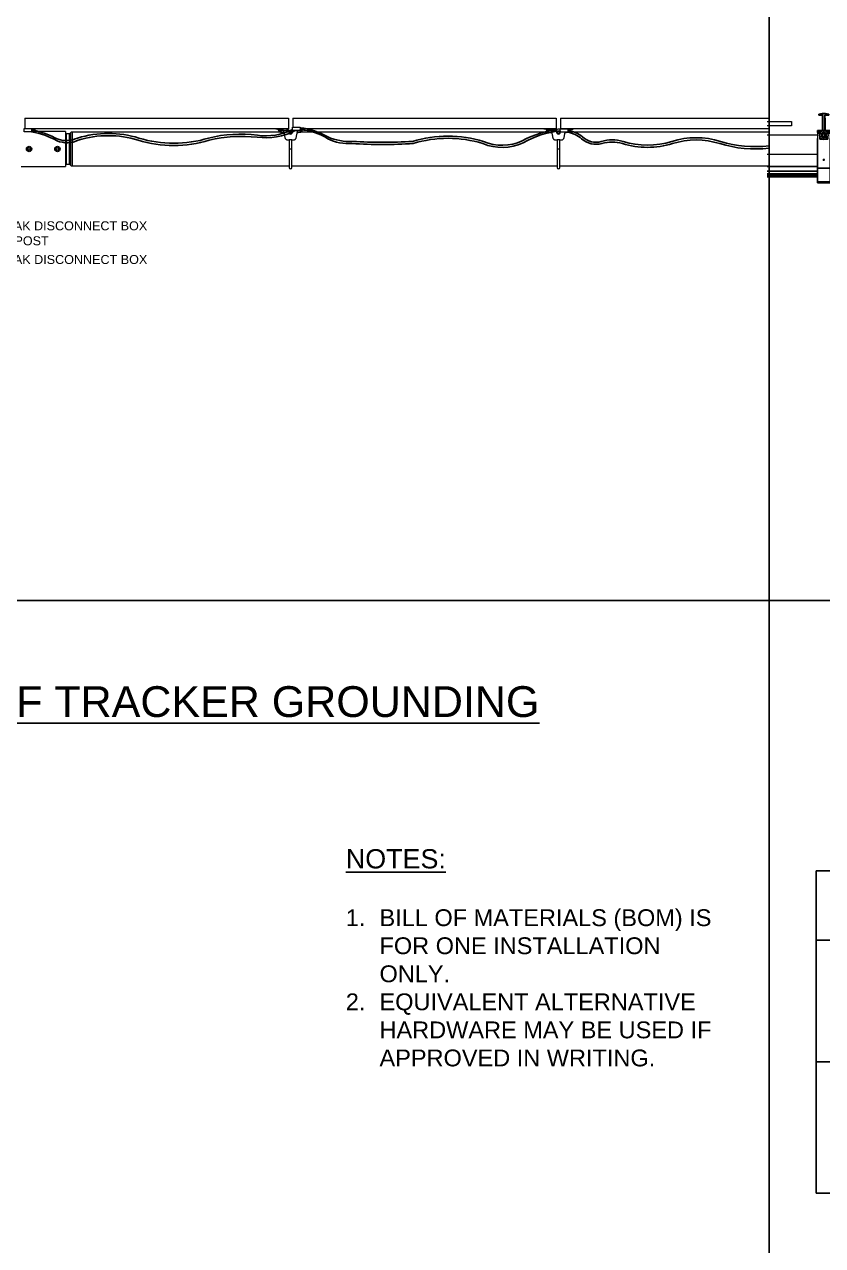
# Model space of a CAD drawing. Header units: feet. Extents: x 0.3 to 98.5, y -18.6 to 31.5.
# Drawn here: x 61.9 to 67.08, y -0.84 to 7.1 of the extents above; entities that cross this region are included whole.
import ezdxf
from ezdxf import colors
from ezdxf.entities.mleader import LeaderData, LeaderLine
from ezdxf.enums import TextEntityAlignment as Align
from ezdxf.math import Vec2, Vec3

# ---------------------------------------------------------------- set-up
doc = ezdxf.new("R2010")
doc.units = ezdxf.units.FT
doc.header["$MEASUREMENT"] = 0
for name, color, linetype in [('ATI CENTER SUPPORT', 7, 'Continuous'), ('ATI_EARTH', 34, 'Continuous'), ('DC FEEEDERS', 1, 'Continuous'), ('DC STRING CABLES', 30, 'Continuous'), ('E-DETL', 1, 'Continuous'), ('G-ANNO-TEXT', 1, 'Continuous'), ('G-ANNO-TEXT @ 1', 1, 'Continuous'), ('S-ERTH', 9, 'Continuous'), ('S-TRACKER TABLE', 252, 'Continuous'), ('STRINGS', 30, 'Continuous')]:
    doc.layers.add(name, color=color, linetype=linetype)
doc.layers.add('G-NPLT', color=67, linetype='Continuous', plot=False)
doc.styles.add('NEI-A', font='arial.ttf')

# ---------------------------------------------------------------- blocks, each defined once
blk = doc.blocks.new('CLAMP')
at = {"color": 3, "linetype": 'Continuous', "lineweight": 15}
for p, q in [((-0.0144, 0.1299), (-0.0144, 0.1287)), ((-0.0048, 0.1326), (-0.0142, 0.1302)), ((-0.0048, 0.1315), (-0.0142, 0.129)), ((-0.0142, 0.1302), (-0.0142, 0.129)), ((-0.0131, 0.1275), (-0.004, 0.1275)), ((-0.0048, 0.1326), (-0.0048, 0.1315)), ((0.0048, 0.1326), (-0.0048, 0.1326)), ((0.0048, 0.1315), (-0.0048, 0.1315)), ((-0.0032, 0.1267), (-0.0032, 0.091)), ((0.0032, 0.1242), (0.0032, 0.1267)), ((0.0032, 0.091), (0.0032, 0.1242)), ((0.004, 0.1275), (0.0131, 0.1275)), ((0.0048, 0.1326), (0.0048, 0.1315)), ((0.0142, 0.1302), (0.0048, 0.1326)), ((0.0142, 0.129), (0.0048, 0.1315)), ((0.0142, 0.1302), (0.0142, 0.129)), ((0.0144, 0.1299), (0.0144, 0.1287)), ((-0.0182, 0.0808), (-0.0182, 0.0839)), ((-0.0182, 0.0782), (-0.0182, 0.0808)), ((-0.0182, 0.0808), (-0.0117, 0.0808)), ((-0.0182, 0.0782), (-0.0182, 0.0778)), ((-0.0182, 0.0782), (-0.0117, 0.0782)), ((-0.0182, 0.0778), (-0.0182, 0.0758)), ((-0.0117, 0.0778), (-0.0182, 0.0778)), ((-0.0182, 0.0758), (-0.0182, -0.0236)), ((-0.0117, 0.0758), (-0.0182, 0.0758)), ((-0.0117, 0.0828), (-0.0117, 0.0821)), ((-0.0117, 0.0821), (-0.0117, 0.0755)), ((-0.0072, 0.0839), (-0.0102, 0.0837)), ((-0.0102, 0.0839), (-0.0102, 0.0837)), ((-0.0036, 0.0766), (-0.0072, 0.0745)), ((-0.0072, 0.0704), (-0.0072, 0.0745)), ((-0.0072, 0.0662), (-0.0072, 0.0704)), ((-0.0035, 0.0851), (-0.0049, 0.0851)), ((-0.0035, 0.0851), (-0.0049, 0.0851)), ((-0.0049, 0.0848), (-0.0041, 0.0848)), ((-0.0041, 0.0841), (-0.0049, 0.084)), ((-0.0041, 0.0848), (-0.0041, 0.0841)), ((-0.0032, 0.0921), (-0.0037, 0.0916)), ((-0.0037, 0.0916), (-0.0037, 0.0905)), ((-0.0037, 0.0916), (-0.0037, 0.0916)), ((-0.0032, 0.091), (-0.0037, 0.0905)), ((-0.0037, 0.0905), (-0.0032, 0.09)), ((0, 0.0787), (-0.0036, 0.0766)), ((-0.0032, 0.09), (-0.0032, 0.0851)), ((0.0036, 0.0766), (0, 0.0787)), ((0.0032, 0.0921), (0.0037, 0.0916)), ((0.0032, 0.091), (0.0037, 0.0905)), ((0.0037, 0.0905), (0.0032, 0.09)), ((0.0032, 0.0839), (0.0032, 0.09)), ((0.0072, 0.0745), (0.0036, 0.0766)), ((0.0037, 0.0916), (0.0037, 0.0905)), ((0.0037, 0.0916), (0.0037, 0.0916)), ((0.0102, 0.0837), (0.0072, 0.0839)), ((0.0072, 0.0704), (0.0072, 0.0745)), ((0.0072, 0.0662), (0.0072, 0.0704)), ((0.0102, 0.0839), (0.0102, 0.0837)), ((0.0117, 0.0828), (0.0117, 0.0821)), ((0.0117, 0.0755), (0.0117, 0.0821)), ((0.0117, 0.0808), (0.0182, 0.0808)), ((0.0117, 0.0782), (0.0182, 0.0782)), ((0.0182, 0.0778), (0.0117, 0.0778)), ((0.0182, 0.0758), (0.0117, 0.0758)), ((0.0182, 0.0808), (0.0182, 0.0839)), ((0.0182, 0.0782), (0.0182, 0.0808)), ((0.0182, 0.0782), (0.0182, 0.0778)), ((0.0182, 0.0778), (0.0182, 0.0758)), ((0.0182, 0.0758), (0.0182, -0.0236)), ((-0.0117, 0.0652), (-0.0117, 0.0605)), ((-0.0101, 0.0589), (-0.0056, 0.0589)), ((-0.0072, 0.0662), (-0.0036, 0.0642)), ((-0.0036, 0.0642), (0, 0.0621)), ((0, 0.0621), (0.0036, 0.0642)), ((0.0036, 0.0642), (0.0072, 0.0662)), ((0.0056, 0.0589), (0.0101, 0.0589)), ((0.0117, 0.0605), (0.0117, 0.0652)), ((0.0182, -0.0236), (-0.0182, -0.0236)), ((-0.0182, -0.0633), (-0.0182, -0.0236)), ((0.0182, -0.0633), (0.0182, -0.0236)), ((0.0182, -0.0633), (-0.0182, -0.0633)), ((-0.0182, -0.0657), (-0.0182, -0.0633)), ((0.0182, -0.0657), (-0.0182, -0.0657)), ((0.0182, -0.0657), (0.0182, -0.0633))]:
    blk.add_line(p, q, dxfattribs=at)
at = {"color": 3}
for p, q in [((-0.0182, 0.0839), (0.0182, 0.0839)), ((-0.0182, 0.0612), (-0.0182, -0.0612))]:
    blk.add_line(p, q, dxfattribs=at)
at = {"color": 3, "linetype": 'Continuous', "lineweight": 15}
for radius in [0.0128, 0.0048, 0.0036]:
    blk.add_circle((0, 0.0704), radius, dxfattribs=at)
at = {"color": 3}
blk.add_circle((0, 0), 0.00147, dxfattribs=at)
at = {"color": 3, "linetype": 'Continuous', "lineweight": 15}
for centre, radius, start, end in [((-0.0141, 0.1299), 0.0003, 104.672, 179.9818), ((-0.0141, 0.1287), 0.0003, 104.672, 179.9818), ((-0.0131, 0.1287), 0.00128, 180.0273, 270.0273), ((-0.004, 0.1267), 0.000799, 0.0273, 90.0273), ((0.004, 0.1267), 0.000799, 89.9727, 179.9727), ((0.0131, 0.1287), 0.00128, 269.9727, 359.9727), ((0.0141, 0.1299), 0.0003, 0.0182, 75.328), ((0.0141, 0.1287), 0.0003, 0.0182, 75.328), ((-0.0103, 0.0829), 0.00139, 133.1103, 183.5333), ((-0.0101, 0.0821), 0.0016, 93.3224, 179.9748), ((0, 0.0704), 0.00719, 120, 180), ((0, 0.0704), 0.00719, 180, 240), ((-0.0042, 0.0851), 0.00101, 273.3224, 359.9748), ((0, 0.0704), 0.00719, 60, 120), ((0, 0.0704), 0.00719, 0, 60), ((0, 0.0704), 0.00719, 300, 0), ((0.0101, 0.0821), 0.0016, 0.0252, 86.6776), ((0.0102, 0.0828), 0.00154, 359.0792, 44.4283), ((-0.0101, 0.0605), 0.0016, 180.0273, 270.0273), ((0, 0.0704), 0.00719, 240, 300), ((0.0101, 0.0605), 0.0016, 269.9727, 359.9727)]:
    blk.add_arc(centre, radius, start, end, dxfattribs=at)
blk.add_ellipse((-0.0042, 0.0859), major_axis=(0, 0.00107), ratio=0.942202, start_param=3.200091, end_param=4.712389, dxfattribs=at)
blk = doc.blocks.new('*U20')
at = {"color": 1}
blk.add_line((-0.5005, 0.0354), (-0.5005, 0), dxfattribs=at)
at = {"color": 2}
for p, q in [((-0.5, 0.0354), (-0.5, 0)), ((0.545, 0.0354), (0.545, 0))]:
    blk.add_line(p, q, dxfattribs=at)
at = {"color": 1, "extrusion": (1, 0, 0), "const_width": 1.9558, "elevation": -0.5005}
blk.add_lwpolyline([(0, 0), (0.0354, 0)], dxfattribs=at)
at = {"color": 2, "extrusion": (1, 0, 0), "const_width": 1.9558, "elevation": -0.5005}
blk.add_lwpolyline([(0, 0), (0.0354, 0)], dxfattribs=at)
at = {"color": 1, "extrusion": (0, -1, 0), "const_width": 1.9558, "elevation": -0.0354}
blk.add_lwpolyline([(-0.5, 0), (0.545, 0)], dxfattribs=at)
at = {"color": 2, "extrusion": (-1, 0, 0), "const_width": 1.9558, "elevation": -0.5455}
blk.add_lwpolyline([(0, 0), (-0.0354, 0)], dxfattribs=at)
at = {"color": 1, "extrusion": (0, 1, 0), "const_width": 1.9558}
blk.add_lwpolyline([(0.5, 0), (-0.545, 0)], dxfattribs=at)
blk.add_blockref('CLAMP', (-0.5037, -0.0839))
at = {"xscale": -1}
blk.add_blockref('CLAMP', (0.5487, -0.0839), dxfattribs=at)
blk = doc.blocks.new('DETAIL_TITLE')
blk.add_circle((0.5923, -0.5126), 0.25)
at = {"style": 'NEI-A'}
blk.add_attdef('DETAIL_TITLE_001', (0.9099, -0.4851), '', height=0.2, dxfattribs=at)
at = {"style": 'NEI-A', "flags": 8}
blk.add_attdef('#', text='', height=0.2, dxfattribs=at).set_placement((0.5922, -0.5109), align=Align.MIDDLE_CENTER)
at = {"style": 'NEI-A'}
for tag, p in [('SCALE:', (0.9386, -0.7379)), ('1"_=_', (1.5474, -0.7379))]:
    blk.add_attdef(tag, text='', height=0.1, dxfattribs=at).set_placement(p, align=Align.BOTTOM_LEFT)
blk = doc.blocks.new('*T28')
at = {"layer": 'G-ANNO-TEXT', "color": 0, "linetype": 'ByBlock', "lineweight": -2, "transparency": 16777216}
for p, q in [((0, 0), (5.5, 0)), ((0, 0), (0, -2.0948)), ((5.5, 0), (5.5, -2.0948)), ((0, -0.45), (5.5, -0.45)), ((0.6744, -0.45), (0.6744, -2.0948)), ((1.2702, -0.45), (1.2702, -2.0948)), ((4.25, -0.45), (4.25, -2.0948)), ((4.25, -0.8674), (5.5, -0.8674)), ((0, -1.2404), (5.5, -1.2404)), ((0, -2.0948), (5.5, -2.0948))]:
    blk.add_line(p, q, dxfattribs=at)
at = {"layer": 'G-ANNO-TEXT', "color": 0, "transparency": 16777216, "attachment_point": 5, "style": 'NEI-A'}
for s, insert, char_height, width in [('BILL OF MATERIALS', (2.75, -0.225), 0.2, 5.38), ('APPROVED VENDORS', (4.875, -0.6587), 0.109375, 1.13), ('ITEM\\PNO.', (0.3372, -0.8452), 0.15, 0.554369), ('QTY.', (0.9723, -0.8452), 0.15, 0.475869), ('DESCRIPTION', (2.7601, -0.8452), 0.15, 2.859762), ('MFR. CAT. NO.', (4.875, -1.0539), 0.1, 1.13), ('ONE HOLE GROUND LUG^J#14 AWG CU / #2/0 AWG CU', (2.7601, -1.6676), 0.1, 2.859762), ('1', (0.3372, -1.6676), 0.1, 0.554369), ('1', (0.9723, -1.6676), 0.1, 0.475869), ('TBD', (4.875, -1.6676), 0.1, 1.13)]:
    blk.add_mtext(s, dxfattribs=dict(at, insert=insert, char_height=char_height, width=width))

msp = doc.modelspace()

# ---------------------------------------------------------------- linework, layer by layer
at = {"color": 2}
msp.add_line((67.08071, 6.49034), (67.08071, 6.4099), dxfattribs=at)
at = {"color": 1, "extrusion": (0, -1, 0), "const_width": 4.44955, "elevation": -6.49034}
msp.add_lwpolyline([(66.73364, 0), (67.08071, 0)], dxfattribs=at)
at = {"color": 1, "extrusion": (0, 1, 0), "const_width": 4.44955, "elevation": 6.4099}
msp.add_lwpolyline([(-66.73364, 0), (-67.08071, 0)], dxfattribs=at)
at = {"layer": 'ATI CENTER SUPPORT', "color": 8, "linetype": 'Continuous', "lineweight": 15}
for p, q in [((66.72232, 6.38198), (67.04548, 6.38198)), ((66.72232, 6.25534), (67.04228, 6.25534))]:
    msp.add_line(p, q, dxfattribs=at)
msp.add_lwpolyline([(66.72232, 6.46759), (66.88051, 6.46759), (66.88051, 6.43991), (66.72232, 6.43991)], dxfattribs=at)
at = {"layer": 'ATI_EARTH', "color": 7}
msp.add_lwpolyline([(66.76685, 3.35561), (88.3762, 3.35561)], dxfattribs=at)
at = {"layer": 'DC FEEEDERS'}
for points in [[(67.04808, 6.1752), (66.72232, 6.1752)], [(67.04808, 6.11918), (66.72232, 6.11918)]]:
    msp.add_lwpolyline(points, dxfattribs=at)
at = {"layer": 'DC STRING CABLES', "flags": 128}
for points in [[(66.72232, 6.14623), (67.04808, 6.14623)], [(66.72232, 6.12732), (67.04808, 6.12732)], [(66.72232, 6.10842), (67.04808, 6.10842)]]:
    msp.add_lwpolyline(points, dxfattribs=at)
at = {"layer": 'E-DETL', "color": 10, "linetype": 'Continuous', "lineweight": 0}
for points in [[(63.63829, 6.43118), (63.68791, 6.43118), (63.68791, 6.40851), (63.63829, 6.40851)], [(61.89406, 6.42274), (61.94368, 6.42274), (61.94368, 6.40007), (61.89406, 6.40007)], [(65.37617, 6.42121), (65.42579, 6.42121), (65.42579, 6.39854), (65.37617, 6.39854)]]:
    msp.add_lwpolyline(points, close=True, dxfattribs=at)
at = {"layer": 'G-NPLT'}
msp.add_lwpolyline([(66.73364, -12.80943), (66.73364, 10.31345)], dxfattribs=at)
at = {"layer": 'S-ERTH'}
msp.add_line((55.84462, 3.35561), (66.76526, 3.35561), dxfattribs=at)
at = {"layer": 'S-TRACKER TABLE', "linetype": 'Continuous', "lineweight": 15}
for p, q in [((61.89957, 6.49034), (61.89957, 6.42274)), ((61.89957, 6.49034), (63.61183, 6.49034)), ((63.61183, 6.49034), (63.61183, 6.4213)), ((63.63945, 6.49034), (65.3517, 6.49034)), ((63.63945, 6.49034), (63.63945, 6.43118)), ((65.3517, 6.49034), (65.3517, 6.4213)), ((65.37932, 6.49034), (66.73364, 6.49034)), ((65.37932, 6.49034), (65.37932, 6.4213)), ((63.61183, 6.4213), (61.94368, 6.4213)), ((61.94368, 6.41508), (61.96689, 6.41508)), ((61.94368, 6.40921), (61.96689, 6.40921)), ((62.1642, 6.40403), (61.94368, 6.40403)), ((61.94531, 6.40921), (61.94531, 6.41508)), ((61.96689, 6.40921), (61.96689, 6.41508)), ((62.1642, 6.40403), (62.1642, 6.17447)), ((62.16744, 6.39186), (62.1642, 6.39186)), ((62.16744, 6.39186), (62.16744, 6.18655)), ((62.18782, 6.3885), (62.16744, 6.3885)), ((62.18782, 6.3885), (62.18782, 6.19)), ((62.19631, 6.39472), (62.19169, 6.39011)), ((62.19169, 6.39011), (62.19169, 6.1884)), ((62.19631, 6.39472), (62.19631, 6.18378)), ((63.56169, 6.39886), (62.20629, 6.39886)), ((62.20629, 6.39886), (62.20629, 6.17965)), ((63.5307, 6.41765), (63.5307, 6.42078)), ((63.5307, 6.42078), (63.59823, 6.42078)), ((63.59823, 6.41765), (63.5307, 6.41765)), ((63.53934, 6.42078), (63.53934, 6.41765)), ((63.56786, 6.40742), (63.55818, 6.40797)), ((63.57913, 6.40742), (63.56786, 6.40742)), ((63.57926, 6.4069), (63.57935, 6.40687)), ((63.61177, 6.40701), (63.61513, 6.39282)), ((63.6232, 6.40107), (63.62256, 6.40108)), ((63.62521, 6.38486), (63.62607, 6.38486)), ((63.63615, 6.39282), (63.63951, 6.40701)), ((63.68342, 6.40742), (63.67194, 6.40742)), ((63.6931, 6.40797), (63.68342, 6.40742)), ((65.3517, 6.4213), (63.68791, 6.4213)), ((63.68791, 6.42078), (63.72057, 6.42078)), ((63.68791, 6.41765), (63.72057, 6.41765)), ((65.30157, 6.39886), (63.68957, 6.39886)), ((63.71194, 6.41765), (63.71194, 6.42078)), ((63.72057, 6.42078), (63.72057, 6.41765)), ((65.27058, 6.41765), (65.27058, 6.42078)), ((65.27058, 6.42078), (65.3381, 6.42078)), ((65.3381, 6.41765), (65.27058, 6.41765)), ((65.27921, 6.42078), (65.27921, 6.41765)), ((65.30773, 6.40742), (65.29805, 6.40797)), ((65.319, 6.40742), (65.30773, 6.40742)), ((65.31914, 6.4069), (65.31923, 6.40687)), ((65.35164, 6.40701), (65.355, 6.39282)), ((65.36307, 6.40107), (65.36244, 6.40108)), ((65.36508, 6.38486), (65.36594, 6.38486)), ((65.37602, 6.39282), (65.37738, 6.39854)), ((66.73364, 6.4213), (65.37932, 6.4213)), ((65.42579, 6.42078), (65.46045, 6.42078)), ((65.42579, 6.41765), (65.46045, 6.41765)), ((65.43297, 6.40797), (65.42579, 6.40756)), ((66.73364, 6.39886), (65.42944, 6.39886)), ((65.45182, 6.41765), (65.45182, 6.42078)), ((65.46045, 6.42078), (65.46045, 6.41765)), ((63.61701, 6.3486), (63.61701, 6.16843)), ((63.61701, 6.28925), (63.63427, 6.28925)), ((63.63427, 6.16843), (63.63427, 6.3486)), ((65.35688, 6.3486), (65.35688, 6.16843)), ((65.35688, 6.28925), (65.37414, 6.28925)), ((65.37414, 6.16843), (65.37414, 6.3486)), ((61.87584, 6.17447), (62.1642, 6.17447)), ((62.1642, 6.18655), (62.16744, 6.18655)), ((62.16744, 6.19), (62.18782, 6.19)), ((62.19169, 6.1884), (62.19631, 6.18378)), ((62.20629, 6.17965), (63.61701, 6.17965)), ((63.63427, 6.17965), (65.35688, 6.17965)), ((65.37414, 6.17965), (66.73364, 6.17965))]:
    msp.add_line(p, q, dxfattribs=at)
at = {"layer": 'S-TRACKER TABLE', "linetype": 'Continuous', "lineweight": 15, "flags": 128}
for points in [[(63.54929, 6.41765), (63.55076, 6.41748), (63.55219, 6.41696), (63.55355, 6.41612), (63.5548, 6.41497), (63.55592, 6.41354), (63.55687, 6.41187), (63.55763, 6.41), (63.55818, 6.40797)], [(63.5659, 6.39834), (63.56554, 6.39838), (63.56406, 6.39879), (63.56267, 6.39957), (63.5614, 6.4007), (63.56028, 6.40215), (63.55936, 6.40388), (63.55865, 6.40584), (63.55818, 6.40797)], [(63.55889, 6.41765), (63.5604, 6.41747), (63.56187, 6.41692), (63.56327, 6.41602), (63.56454, 6.4148), (63.56566, 6.41328), (63.56661, 6.41151), (63.56734, 6.40954), (63.56786, 6.40742)], [(63.67143, 6.40678), (63.67167, 6.40691), (63.67051, 6.40704), (63.66458, 6.4075), (63.65874, 6.40786), (63.65322, 6.40756), (63.64774, 6.40725), (63.64351, 6.40733), (63.63951, 6.40701)], [(63.69239, 6.41765), (63.69088, 6.41747), (63.6894, 6.41692), (63.68801, 6.41602), (63.68674, 6.4148), (63.68561, 6.41328), (63.68467, 6.41151), (63.68393, 6.40954), (63.68342, 6.40742)], [(63.6931, 6.40797), (63.69263, 6.40584), (63.69192, 6.40388), (63.69099, 6.40215), (63.68988, 6.4007), (63.68861, 6.39957), (63.68721, 6.39879), (63.68574, 6.39838), (63.68538, 6.39834)], [(63.70199, 6.41765), (63.70052, 6.41748), (63.69909, 6.41696), (63.69773, 6.41612), (63.69647, 6.41497), (63.69536, 6.41354), (63.69441, 6.41187), (63.69365, 6.41), (63.6931, 6.40797)], [(65.28916, 6.41765), (65.29063, 6.41748), (65.29206, 6.41696), (65.29342, 6.41612), (65.29468, 6.41497), (65.29579, 6.41354), (65.29674, 6.41187), (65.2975, 6.41), (65.29805, 6.40797)], [(65.30577, 6.39834), (65.30541, 6.39838), (65.30394, 6.39879), (65.30254, 6.39957), (65.30127, 6.4007), (65.30016, 6.40215), (65.29923, 6.40388), (65.29852, 6.40584), (65.29805, 6.40797)], [(65.29876, 6.41765), (65.30028, 6.41747), (65.30175, 6.41692), (65.30314, 6.41602), (65.30441, 6.4148), (65.30554, 6.41328), (65.30648, 6.41151), (65.30722, 6.40954), (65.30773, 6.40742)], [(65.43297, 6.40797), (65.4325, 6.40584), (65.43179, 6.40388), (65.43087, 6.40215), (65.42975, 6.4007), (65.42848, 6.39957), (65.42709, 6.39879), (65.42561, 6.39838), (65.42526, 6.39834)], [(65.43226, 6.41765), (65.43075, 6.41747), (65.42928, 6.41692), (65.42789, 6.41602), (65.42661, 6.4148), (65.42579, 6.4137)], [(65.44186, 6.41765), (65.44039, 6.41748), (65.43896, 6.41696), (65.4376, 6.41612), (65.43635, 6.41497), (65.43523, 6.41354), (65.43428, 6.41187), (65.43352, 6.41), (65.43297, 6.40797)]]:
    msp.add_lwpolyline(points, dxfattribs=at)
at = {"layer": 'S-TRACKER TABLE', "linetype": 'Continuous', "lineweight": 15}
for centre, radius in [((61.92683, 6.28925), 0.01756), ((61.92683, 6.28925), 0.01752), ((61.92683, 6.28925), 0.01504), ((61.92683, 6.28925), 0.01435), ((61.92683, 6.28925), 0.0082), ((62.11117, 6.28925), 0.01756), ((62.11117, 6.28925), 0.01752), ((62.11117, 6.28925), 0.01504), ((62.11117, 6.28925), 0.01435), ((62.11117, 6.28925), 0.0082)]:
    msp.add_circle(centre, radius, dxfattribs=at)
for centre, radius, start, end in [((62.18782, 6.39398), 0.00548, 270, 315), ((62.20629, 6.38475), 0.01411, 90, 135), ((63.53742, 6.40384), 0.01381, 18.463751, 89.999955), ((63.5636, 6.41259), 0.01379, 198.469337, 224.484565), ((63.56579, 6.40384), 0.01381, 12.799194, 89.962831), ((63.62521, 6.39521), 0.01036, 193.343638, 270), ((63.62607, 6.39521), 0.01036, 270, 346.656362), ((63.68527, 6.40384), 0.01381, 160.261941, 167.652877), ((63.71385, 6.40384), 0.01381, 90.000045, 161.536249), ((65.2773, 6.40384), 0.01381, 18.463751, 89.999955), ((65.30348, 6.41259), 0.01379, 198.469337, 224.484565), ((65.30566, 6.40384), 0.01381, 12.799194, 89.962831), ((65.36508, 6.39521), 0.01036, 193.343638, 270), ((65.36594, 6.39521), 0.01036, 270, 346.656362), ((65.45373, 6.40384), 0.01381, 90.000045, 161.536249), ((62.18782, 6.18452), 0.00548, 45, 90), ((62.20629, 6.19376), 0.01411, 225, 270), ((63.62564, 6.16843), 0.00863, 180, 0), ((65.36551, 6.16843), 0.00863, 180, 0)]:
    msp.add_arc(centre, radius, start, end, dxfattribs=at)
for centre, major_axis, start_param, end_param in [((63.59407, 6.28568), (0.13272, -0.08454), 2.0782169, 2.1605328), ((63.65721, 6.28568), (0.13272, 0.08454), 0.9810599, 1.0650283), ((65.33394, 6.28568), (0.13272, -0.08454), 2.0782169, 2.1605328)]:
    msp.add_ellipse(centre, major_axis=major_axis, ratio=0.6774366, start_param=start_param, end_param=end_param, dxfattribs=at)
for points, knots in [([(63.55818, 6.40797), (63.55728, 6.40799), (63.55546, 6.40803), (63.55364, 6.40807), (63.55216, 6.40812), (63.55108, 6.40816), (63.55057, 6.4082), (63.55053, 6.40821), (63.55052, 6.40822)], [0, 0, 0, 0, 0.195135, 0.3956774, 0.5110493, 0.7108332, 0.9164585, 1, 1, 1, 1]), ([(63.55057, 6.40823), (63.55072, 6.40776), (63.55112, 6.40657), (63.55174, 6.4054), (63.55225, 6.40476), (63.55229, 6.40471)], [0, 0, 0, 0, 0.3787105, 0.9533114, 1, 1, 1, 1]), ([(63.55077, 6.40761), (63.55079, 6.4075), (63.55085, 6.40731), (63.55094, 6.40713), (63.55099, 6.40706)], [0, 0, 0, 0, 0.5691339, 1, 1, 1, 1]), ([(63.55229, 6.40471), (63.55268, 6.40419), (63.55346, 6.40314), (63.55488, 6.40184), (63.55636, 6.40079), (63.5578, 6.40002), (63.5591, 6.3995), (63.56022, 6.39917), (63.56117, 6.39895), (63.56215, 6.39877), (63.56339, 6.39859), (63.56468, 6.39844), (63.56568, 6.39836), (63.56594, 6.39834)], [0, 0, 0, 0, 0.1061564, 0.2145956, 0.3147609, 0.4055424, 0.484657, 0.5513085, 0.6148671, 0.6898392, 0.8041511, 0.9480646, 1, 1, 1, 1]), ([(63.5659, 6.39834), (63.56739, 6.3982), (63.57181, 6.39778), (63.57708, 6.39709), (63.58088, 6.39632), (63.58169, 6.39615)], [0, 0, 0, 0, 0.2850875, 0.8466189, 1, 1, 1, 1]), ([(63.61177, 6.40701), (63.61177, 6.40701), (63.61048, 6.40728), (63.60764, 6.40736), (63.60266, 6.40715), (63.59748, 6.40764), (63.59174, 6.40804), (63.5864, 6.40743), (63.58285, 6.40712), (63.58068, 6.40705), (63.57958, 6.407), (63.57913, 6.40696), (63.57926, 6.40691), (63.57926, 6.4069)], [0, 0, 0, 0, 0.0000004, 0.1280829, 0.2562085, 0.4330754, 0.6110469, 0.7869616, 0.8749106, 0.9189168, 0.9628947, 0.9992572, 1, 1, 1, 1]), ([(63.57928, 6.40685), (63.5801, 6.40323), (63.58175, 6.39596), (63.58404, 6.38553), (63.58591, 6.37665), (63.58736, 6.36968), (63.58834, 6.36445), (63.58928, 6.36039), (63.59071, 6.35767), (63.59197, 6.35586), (63.59321, 6.35445), (63.59445, 6.35328), (63.59578, 6.35224), (63.59698, 6.35145), (63.5983, 6.35071), (63.59948, 6.35017), (63.60037, 6.34981), (63.60122, 6.34951), (63.60227, 6.34919), (63.6037, 6.34886), (63.60518, 6.34865), (63.60635, 6.34856), (63.60791, 6.34852), (63.61001, 6.34855), (63.61235, 6.34857), (63.61401, 6.34858), (63.61441, 6.34858)], [0, 0, 0, 0, 0.1191455, 0.2395692, 0.3416781, 0.4094226, 0.4665065, 0.511747, 0.5410765, 0.5634036, 0.5816314, 0.6007559, 0.6216618, 0.6445601, 0.6641972, 0.6799347, 0.6870386, 0.6940834, 0.7093793, 0.7282331, 0.7706252, 0.8283763, 0.8851496, 0.9406055, 0.9854966, 1, 1, 1, 1]), ([(63.59823, 6.42078), (63.60016, 6.42059), (63.60402, 6.42021), (63.60912, 6.41725), (63.61304, 6.413), (63.61425, 6.40944), (63.61483, 6.40771)], [0, 0, 0, 0, 0.2538362, 0.5077031, 0.7606847, 1, 1, 1, 1]), ([(63.59823, 6.41765), (63.5998, 6.4175), (63.60295, 6.41719), (63.60711, 6.41478), (63.61031, 6.41132), (63.61129, 6.40842), (63.61177, 6.40701)], [0, 0, 0, 0, 0.2539779, 0.5079863, 0.7611142, 1, 1, 1, 1]), ([(63.61483, 6.40771), (63.6154, 6.40535), (63.61646, 6.4009), (63.61766, 6.39558), (63.61865, 6.39178), (63.62029, 6.38977), (63.62176, 6.38883), (63.6226, 6.38851), (63.62269, 6.38848)], [0, 0, 0, 0, 0.3367818, 0.6354145, 0.7624353, 0.8746394, 0.9868176, 1, 1, 1, 1]), ([(63.61632, 6.40143), (63.61685, 6.40138), (63.6185, 6.40122), (63.62104, 6.40105), (63.62291, 6.40103), (63.62316, 6.40103)], [0, 0, 0, 0, 0.2915508, 0.9038663, 1, 1, 1, 1]), ([(63.63497, 6.40147), (63.63445, 6.40142), (63.63328, 6.40131), (63.63106, 6.40117), (63.62851, 6.40106), (63.62585, 6.40102), (63.62329, 6.40105), (63.62171, 6.40111), (63.62096, 6.40115)], [0, 0, 0, 0, 0.1429837, 0.3206296, 0.4976598, 0.6713217, 0.8443658, 1, 1, 1, 1]), ([(63.62676, 6.38806), (63.62664, 6.38805), (63.62647, 6.38803), (63.6262, 6.38803), (63.62603, 6.38802), (63.62589, 6.38802), (63.62584, 6.38802), (63.62573, 6.38802), (63.62555, 6.38802), (63.6253, 6.38802), (63.62497, 6.38803), (63.62446, 6.38804), (63.62369, 6.38825), (63.62305, 6.38839), (63.62269, 6.38848)], [0, 0, 0, 0, 0.0887927, 0.1252666, 0.1981966, 0.211435, 0.2246733, 0.2379116, 0.290865, 0.3555315, 0.4202074, 0.5262634, 0.726626, 1, 1, 1, 1]), ([(63.62316, 6.40103), (63.6245, 6.40101), (63.62741, 6.40096), (63.63168, 6.40114), (63.63393, 6.40134), (63.63496, 6.40143)], [0, 0, 0, 0, 0.3140238, 0.6863762, 1, 1, 1, 1]), ([(63.63644, 6.40771), (63.63625, 6.40692), (63.63514, 6.40228), (63.63414, 6.39682), (63.63242, 6.39145), (63.63084, 6.38967), (63.62891, 6.38845), (63.62748, 6.38819), (63.62676, 6.38806)], [0, 0, 0, 0, 0.1044081, 0.6100925, 0.713229, 0.8163814, 0.906958, 1, 1, 1, 1]), ([(63.63427, 6.34859), (63.63566, 6.34859), (63.63858, 6.34857), (63.6412, 6.34857), (63.64416, 6.34849), (63.6469, 6.34871), (63.64963, 6.34932), (63.65218, 6.35027), (63.65415, 6.35135), (63.65555, 6.3523), (63.65681, 6.35328), (63.6584, 6.35481), (63.66047, 6.35742), (63.66256, 6.36187), (63.66348, 6.36845), (63.66522, 6.37642), (63.66715, 6.38588), (63.66937, 6.39614), (63.67097, 6.40324), (63.67175, 6.40671)], [0, 0, 0, 0, 0.064094, 0.1348654, 0.1938275, 0.2414861, 0.2798768, 0.3113538, 0.338842, 0.3525788, 0.3695133, 0.3936895, 0.4253512, 0.4805564, 0.5552832, 0.646597, 0.754595, 0.8797714, 1, 1, 1, 1]), ([(63.66939, 6.39614), (63.66977, 6.39622), (63.67315, 6.39693), (63.67849, 6.39766), (63.68341, 6.39815), (63.68537, 6.39834)], [0, 0, 0, 0, 0.0711235, 0.6279397, 1, 1, 1, 1]), ([(63.68537, 6.39834), (63.68539, 6.39834), (63.68616, 6.3984), (63.68752, 6.39855), (63.68903, 6.39875), (63.6903, 6.39898), (63.6916, 6.39931), (63.69295, 6.39979), (63.69445, 6.40051), (63.69605, 6.40156), (63.69759, 6.40289), (63.69842, 6.40397), (63.69881, 6.40449)], [0, 0, 0, 0, 0.0033685, 0.1540689, 0.3103701, 0.4119451, 0.4922782, 0.5700827, 0.6618636, 0.7738021, 0.890622, 1, 1, 1, 1]), ([(63.70076, 6.40822), (63.70075, 6.40821), (63.70071, 6.4082), (63.7002, 6.40816), (63.69913, 6.40812), (63.69765, 6.40807), (63.69584, 6.40803), (63.69402, 6.40799), (63.6931, 6.40797)], [0, 0, 0, 0, 0.0835415, 0.2833245, 0.4889507, 0.6043226, 0.7994559, 1, 1, 1, 1]), ([(63.69881, 6.40449), (63.69889, 6.40458), (63.69949, 6.4053), (63.70017, 6.40656), (63.70056, 6.40779), (63.7007, 6.40823)], [0, 0, 0, 0, 0.083774, 0.667346, 1, 1, 1, 1]), ([(65.29805, 6.40797), (65.29715, 6.40799), (65.29533, 6.40803), (65.29351, 6.40807), (65.29203, 6.40812), (65.29096, 6.40816), (65.29045, 6.4082), (65.29041, 6.40821), (65.29039, 6.40822)], [0, 0, 0, 0, 0.195135, 0.3956774, 0.5110493, 0.7108332, 0.9164585, 1, 1, 1, 1]), ([(65.29044, 6.40823), (65.2906, 6.40776), (65.29099, 6.40657), (65.29162, 6.4054), (65.29213, 6.40476), (65.29216, 6.40471)], [0, 0, 0, 0, 0.3787105, 0.9533114, 1, 1, 1, 1]), ([(65.29064, 6.40761), (65.29067, 6.4075), (65.29072, 6.40731), (65.29082, 6.40713), (65.29086, 6.40706)], [0, 0, 0, 0, 0.5691339, 1, 1, 1, 1]), ([(65.29216, 6.40471), (65.29255, 6.40419), (65.29333, 6.40314), (65.29475, 6.40184), (65.29623, 6.40079), (65.29767, 6.40002), (65.29898, 6.3995), (65.30009, 6.39917), (65.30104, 6.39895), (65.30202, 6.39877), (65.30326, 6.39859), (65.30455, 6.39844), (65.30555, 6.39836), (65.30582, 6.39834)], [0, 0, 0, 0, 0.1061564, 0.2145956, 0.3147609, 0.4055424, 0.484657, 0.5513085, 0.6148671, 0.6898392, 0.8041511, 0.9480646, 1, 1, 1, 1]), ([(65.30578, 6.39834), (65.30727, 6.3982), (65.31169, 6.39778), (65.31695, 6.39709), (65.32075, 6.39632), (65.32157, 6.39615)], [0, 0, 0, 0, 0.2850875, 0.8466189, 1, 1, 1, 1]), ([(65.35164, 6.40701), (65.35164, 6.40701), (65.35035, 6.40728), (65.34751, 6.40736), (65.34254, 6.40715), (65.33736, 6.40764), (65.33161, 6.40804), (65.32628, 6.40743), (65.32272, 6.40712), (65.32055, 6.40705), (65.31945, 6.407), (65.31901, 6.40696), (65.31913, 6.40691), (65.31914, 6.4069)], [0, 0, 0, 0, 0.0000004, 0.1280829, 0.2562085, 0.4330754, 0.6110469, 0.7869616, 0.8749106, 0.9189168, 0.9628947, 0.9992572, 1, 1, 1, 1]), ([(65.31915, 6.40685), (65.31997, 6.40323), (65.32163, 6.39596), (65.32391, 6.38553), (65.32578, 6.37665), (65.32723, 6.36968), (65.32821, 6.36445), (65.32916, 6.36039), (65.33058, 6.35767), (65.33185, 6.35586), (65.33308, 6.35445), (65.33433, 6.35328), (65.33565, 6.35224), (65.33686, 6.35145), (65.33817, 6.35071), (65.33936, 6.35017), (65.34024, 6.34981), (65.34109, 6.34951), (65.34215, 6.34919), (65.34358, 6.34886), (65.34505, 6.34865), (65.34623, 6.34856), (65.34778, 6.34852), (65.34989, 6.34855), (65.35223, 6.34857), (65.35388, 6.34858), (65.35428, 6.34858)], [0, 0, 0, 0, 0.1191455, 0.2395692, 0.3416781, 0.4094226, 0.4665065, 0.511747, 0.5410765, 0.5634036, 0.5816314, 0.6007559, 0.6216618, 0.6445601, 0.6641972, 0.6799347, 0.6870386, 0.6940834, 0.7093793, 0.7282331, 0.7706252, 0.8283763, 0.8851496, 0.9406055, 0.9854966, 1, 1, 1, 1]), ([(65.3381, 6.42078), (65.34003, 6.42059), (65.34389, 6.42021), (65.34899, 6.41725), (65.35292, 6.413), (65.35412, 6.40944), (65.35471, 6.40771)], [0, 0, 0, 0, 0.2538362, 0.5077031, 0.7606847, 1, 1, 1, 1]), ([(65.3381, 6.41765), (65.33968, 6.4175), (65.34282, 6.41719), (65.34698, 6.41478), (65.35018, 6.41132), (65.35116, 6.40842), (65.35164, 6.40701)], [0, 0, 0, 0, 0.2539779, 0.5079863, 0.7611142, 1, 1, 1, 1]), ([(65.35471, 6.40771), (65.35527, 6.40535), (65.35633, 6.4009), (65.35754, 6.39558), (65.35853, 6.39178), (65.36016, 6.38977), (65.36163, 6.38883), (65.36247, 6.38851), (65.36256, 6.38848)], [0, 0, 0, 0, 0.3367818, 0.6354145, 0.7624353, 0.8746394, 0.9868176, 1, 1, 1, 1]), ([(65.35619, 6.40143), (65.35672, 6.40138), (65.35838, 6.40122), (65.36092, 6.40105), (65.36278, 6.40103), (65.36304, 6.40103)], [0, 0, 0, 0, 0.2915508, 0.9038663, 1, 1, 1, 1]), ([(65.37484, 6.40147), (65.37432, 6.40142), (65.37315, 6.40131), (65.37093, 6.40117), (65.36838, 6.40106), (65.36573, 6.40102), (65.36316, 6.40105), (65.36158, 6.40111), (65.36083, 6.40115)], [0, 0, 0, 0, 0.1429837, 0.3206296, 0.4976598, 0.6713217, 0.8443658, 1, 1, 1, 1]), ([(65.36664, 6.38806), (65.36651, 6.38805), (65.36634, 6.38803), (65.36607, 6.38803), (65.3659, 6.38802), (65.36577, 6.38802), (65.36571, 6.38802), (65.3656, 6.38802), (65.36542, 6.38802), (65.36517, 6.38802), (65.36485, 6.38803), (65.36434, 6.38804), (65.36356, 6.38825), (65.36293, 6.38839), (65.36256, 6.38848)], [0, 0, 0, 0, 0.0887927, 0.1252666, 0.1981966, 0.211435, 0.2246733, 0.2379116, 0.290865, 0.3555315, 0.4202074, 0.5262634, 0.726626, 1, 1, 1, 1]), ([(65.36304, 6.40103), (65.36437, 6.40101), (65.36729, 6.40096), (65.37155, 6.40114), (65.3738, 6.40134), (65.37483, 6.40143)], [0, 0, 0, 0, 0.3140238, 0.6863762, 1, 1, 1, 1]), ([(65.37632, 6.40771), (65.37613, 6.40692), (65.37502, 6.40228), (65.37402, 6.39682), (65.37229, 6.39145), (65.37071, 6.38967), (65.36878, 6.38845), (65.36736, 6.38819), (65.36664, 6.38806)], [0, 0, 0, 0, 0.1044081, 0.6100925, 0.713229, 0.8163814, 0.906958, 1, 1, 1, 1]), ([(65.37414, 6.34859), (65.37553, 6.34859), (65.37845, 6.34857), (65.38107, 6.34857), (65.38404, 6.34849), (65.38678, 6.34871), (65.3895, 6.34932), (65.39205, 6.35027), (65.39403, 6.35135), (65.39542, 6.3523), (65.39668, 6.35328), (65.39827, 6.35481), (65.40035, 6.35742), (65.40243, 6.36187), (65.40335, 6.36845), (65.40509, 6.37642), (65.40702, 6.38588), (65.40865, 6.39341), (65.40962, 6.39778), (65.40979, 6.39854)], [0, 0, 0, 0, 0.064094, 0.1348654, 0.19382749, 0.24148614, 0.27987681, 0.31135379, 0.33884198, 0.35257875, 0.36951329, 0.39368947, 0.42535125, 0.48055635, 0.5552832, 0.646597, 0.754595, 0.87977143, 0.90575023, 0.90575023, 0.90575023, 0.90575023]), ([(65.40926, 6.39614), (65.40964, 6.39622), (65.41302, 6.39693), (65.41836, 6.39766), (65.42328, 6.39815), (65.42525, 6.39834)], [0, 0, 0, 0, 0.0711235, 0.6279397, 1, 1, 1, 1]), ([(65.42525, 6.39834), (65.42526, 6.39834), (65.42604, 6.3984), (65.42739, 6.39855), (65.4289, 6.39875), (65.43018, 6.39898), (65.43147, 6.39931), (65.43282, 6.39979), (65.43433, 6.40051), (65.43593, 6.40156), (65.43747, 6.40289), (65.43829, 6.40397), (65.43869, 6.40449)], [0, 0, 0, 0, 0.0033685, 0.1540689, 0.3103701, 0.4119451, 0.4922782, 0.5700827, 0.6618636, 0.7738021, 0.890622, 1, 1, 1, 1]), ([(65.44063, 6.40822), (65.44062, 6.40821), (65.44058, 6.4082), (65.44008, 6.40816), (65.43901, 6.40812), (65.43753, 6.40807), (65.43571, 6.40803), (65.4339, 6.40799), (65.43297, 6.40797)], [0, 0, 0, 0, 0.0835415, 0.2833245, 0.4889507, 0.6043226, 0.7994559, 1, 1, 1, 1]), ([(65.43869, 6.40449), (65.43876, 6.40458), (65.43936, 6.4053), (65.44004, 6.40656), (65.44043, 6.40779), (65.44058, 6.40823)], [0, 0, 0, 0, 0.083774, 0.667346, 1, 1, 1, 1]), ([(63.61441, 6.34858), (63.61463, 6.34858), (63.6155, 6.34859), (63.61636, 6.34859), (63.61701, 6.34858)], [0, 0, 0, 0, 0.2563614, 1, 1, 1, 1]), ([(63.62564, 6.34861), (63.6254, 6.34861), (63.6242, 6.34861), (63.62207, 6.34861), (63.61953, 6.3486), (63.61764, 6.3486), (63.61662, 6.3486), (63.61668, 6.3486), (63.6167, 6.3486)], [0, 0, 0, 0, 0.0501807, 0.253329, 0.4564772, 0.6711541, 0.8858312, 1, 1, 1, 1]), ([(63.63463, 6.3486), (63.63465, 6.3486), (63.63481, 6.3486), (63.63412, 6.3486), (63.63255, 6.3486), (63.63011, 6.34861), (63.62767, 6.34861), (63.62615, 6.34861), (63.62564, 6.34861)], [0, 0, 0, 0, 0.0333735, 0.2481059, 0.462839, 0.6775725, 0.8923058, 1, 1, 1, 1]), ([(65.35428, 6.34858), (65.3545, 6.34858), (65.35537, 6.34859), (65.35624, 6.34859), (65.35688, 6.34858)], [0, 0, 0, 0, 0.2563614, 1, 1, 1, 1]), ([(65.36551, 6.34861), (65.36528, 6.34861), (65.36408, 6.34861), (65.36194, 6.34861), (65.3594, 6.3486), (65.35751, 6.3486), (65.35649, 6.3486), (65.35656, 6.3486), (65.35658, 6.3486)], [0, 0, 0, 0, 0.0501807, 0.253329, 0.4564772, 0.6711541, 0.8858312, 1, 1, 1, 1]), ([(65.37451, 6.3486), (65.37453, 6.3486), (65.37469, 6.3486), (65.37399, 6.3486), (65.37243, 6.3486), (65.36998, 6.34861), (65.36755, 6.34861), (65.36602, 6.34861), (65.36551, 6.34861)], [0, 0, 0, 0, 0.0333735, 0.2481059, 0.462839, 0.6775725, 0.8923058, 1, 1, 1, 1])]:
    msp.add_open_spline(points, degree=3, knots=knots, dxfattribs=at)
for points in [[(63.63644, 6.40771), (63.63698, 6.40928), (63.63752, 6.41085), (63.63829, 6.41228)], [(63.63951, 6.40701), (63.63968, 6.40751), (63.63986, 6.40801), (63.64004, 6.40851)]]:
    msp.add_open_spline(points, degree=3, dxfattribs=at)
at = {"layer": 'STRINGS'}
for points in [[(62.11505, 6.35243, 0.0632594), (61.94368, 6.41474, 0.0632594)], [(61.94368, 6.4004, -0.0850707), (62.10835, 6.3431, 0.2184892), (62.24673, 6.34641, -0.1509466), (62.63606, 6.34641, 0.1509466), (63.09732, 6.34641, -0.0881674), (63.40851, 6.36549, 0.144391), (63.65555, 6.40851)], [(62.11505, 6.35243, 0.1854745), (62.24241, 6.36038, -0.1509466), (62.64038, 6.36038, 0.1509466), (63.09301, 6.36038, -0.0944276), (63.4097, 6.3781, 0.1493492), (63.63829, 6.41532)], [(63.68791, 6.42698, -0.111716), (63.86655, 6.36783, 0.1148919), (64.02868, 6.33855, 0.0264069), (64.41802, 6.33855, -0.1509466), (64.87928, 6.33855, 0.212445), (65.13022, 6.34218, -0.0952937), (65.37617, 6.41943)], [(63.68791, 6.41315, -0.1453626), (63.86773, 6.3546, 0.1221936), (64.02437, 6.32459, 0.0296519), (64.42233, 6.32459, -0.1509466), (64.87496, 6.32459, 0.213825), (65.13589, 6.32943, -0.1022132), (65.37617, 6.40766)], [(65.42579, 6.41348, -0.1077055), (65.5229, 6.36852, 0.2836232), (65.6442, 6.33855, -0.1509466), (65.78528, 6.33855, 0.1509466), (66.1019, 6.33855, -0.1509466), (66.41774, 6.33855, 0.1045623), (66.73364, 6.30964, 0.1045623)], [(65.42579, 6.40064, -0.1101155), (65.51584, 6.35512, 0.2410217), (65.64851, 6.32459, -0.1509466), (65.78096, 6.32459, 0.1509466), (66.10621, 6.32459, -0.1509466), (66.41343, 6.32459, 0.1040063), (66.73364, 6.29493, 0.1040063)]]:
    msp.add_lwpolyline(points, format="xyb", dxfattribs=at)

# ---------------------------------------------------------------- block references
at = {"xscale": -2.275051939133412, "yscale": 2.275051939133412, "zscale": 2.275051939133412}
msp.add_blockref('CLAMP', (67.08916, 6.219), dxfattribs=at)
msp.add_blockref('*T28', (67.04073, 1.59738))
at = {"layer": 'ATI CENTER SUPPORT', "color": 8, "linetype": 'Continuous', "lineweight": 15, "xscale": 2.275051939133412, "yscale": 2.275051939133412, "zscale": 2.275051939133412}
msp.add_blockref('*U20', (68.23553, 6.4099), dxfattribs=at)
at = {"layer": 'G-ANNO-TEXT @ 1'}
ref = msp.add_blockref('DETAIL_TITLE', (56.68533, 3.02609), dxfattribs=at)
ref.add_attrib('#', '4', dxfattribs={"layer": '0', "height": 0.2, "style": 'NEI-A'}).set_placement((57.27753, 2.51519), align=Align.MIDDLE_CENTER)
ref.add_attrib('DETAIL_TITLE_001', '%%UMOTOR SUPPORT POST/END OF TRACKER GROUNDING', (57.57449, 2.5974), dxfattribs={"layer": '0', "height": 0.2, "style": 'NEI-A'})
ref.add_attrib('SCALE:', 'SCALE:', dxfattribs={"layer": '0', "height": 0.1, "style": 'NEI-A'}).set_placement((57.62398, 2.16774), align=Align.TOP_LEFT)
ref.add_attrib('1"_=_', 'NTS', dxfattribs={"layer": '0', "height": 0.1, "style": 'NEI-A'}).set_placement((58.1837, 2.16774), align=Align.TOP_LEFT)
ref.add_attrib('DETAIL_TITLE_002', '%%U(ABOVE GROUND)', (57.57831, 2.26052), dxfattribs={"layer": '0', "height": 0.2, "style": 'NEI-A'})

# ---------------------------------------------------------------- texts
at = {"layer": 'G-ANNO-TEXT', "insert": (63.98453, 1.73827), "char_height": 0.109375, "attachment_point": 1, "style": 'NEI-A'}
msp.add_mtext_dynamic_manual_height_columns('{\\H1.1429x;\\LNOTES:}\\P\\P\\pi-0.21875,l0.21875,t0.21875;1.^IBILL OF MATERIALS (BOM) IS FOR ONE INSTALLATION ONLY.\\P2.^IEQUIVALENT ALTERNATIVE HARDWARE MAY BE USED IF APPROVED IN WRITING.', width=2.5351883, gutter_width=0.9375, heights=[1.37891], dxfattribs=at)

# ---------------------------------------------------------------- leaders
at = {"layer": 'G-ANNO-TEXT'}
ml = msp.add_multileader_mtext('Standard', dxfattribs=at)
ml.set_content('\\pxql,t3.00005;LOAD BREAK DISCONNECT BOX', color=256, style='NEI-A')
ml.set_leader_properties()
ml.build(insert=Vec2(0, 0))
ml.multileader.update_dxf_attribs({"dogleg_length": 0.89968, "arrow_head_size": 0.08769})
ctx = ml.context
ctx.base_point, ctx.char_height, ctx.arrow_head_size, ctx.landing_gap_size, ctx.plane_origin = Vec3(61.37045, 5.57055), 0.0584567, 0.08769, 0.04489, Vec3(83.16987, -10.71561)
notes = []
notes.append((ctx, [(0, (1, 1, 0), (61.34415, 5.57055), (1, 0), 0.0263, [(1, [(61.08253, 5.51521)], 0, [])])]))
ctx.mtext.insert, ctx.mtext.width, ctx.mtext.flow_direction = Vec3(61.41533, 5.60028), 1.2797341, 5
ctx.mtext.has_bg_fill, ctx.mtext.bg_color, ctx.mtext.bg_scale_factor, ctx.mtext.bg_transparency, ctx.mtext.use_window_bg_color = 1, -1073741824, 1.5, 0, 1
for ctx, leaders in notes:
    for number, flags, end, landing, length, lines in leaders:
        leader = LeaderData()
        leader.index, (leader.has_last_leader_line, leader.has_dogleg_vector, leader.attachment_direction) = number, flags
        leader.last_leader_point, leader.dogleg_vector, leader.dogleg_length = Vec3(end), Vec3(landing), length
        for number, points, colour, breaks in lines:
            line = LeaderLine()
            line.index, line.vertices, line.color, line.breaks = number, Vec3.list(points), colors.encode_raw_color(colour), breaks
            leader.lines.append(line)
        ctx.leaders.append(leader)

# ---------------------------------------------------------------- next in the draw order: leaders
ml = msp.add_multileader_mtext('Standard', dxfattribs=at)
ml.set_content('\\pxql,t3.00005;LOAD BREAK DISCONNECT BOX SUPPORT POST', color=256, style='NEI-A')
ml.set_leader_properties()
ml.build(insert=Vec2(0, 0))
ml.multileader.update_dxf_attribs({"dogleg_length": 0.89968, "arrow_head_size": 0.08769})
ctx = ml.context
ctx.base_point, ctx.char_height, ctx.arrow_head_size, ctx.landing_gap_size, ctx.plane_origin = Vec3(61.3699, 5.78951), 0.0584567, 0.08769, 0.04489, Vec3(83.85634, -11.77676)
notes = []
notes.append((ctx, [(0, (1, 1, 0), (61.3436, 5.78951), (1, 0), 0.0263, [(1, [(60.86529, 5.57549)], 0, [])])]))
ctx.mtext.insert, ctx.mtext.width, ctx.mtext.flow_direction = Vec3(61.41479, 5.81924), 1.3964881, 5
ctx.mtext.has_bg_fill, ctx.mtext.bg_color, ctx.mtext.bg_scale_factor, ctx.mtext.bg_transparency, ctx.mtext.use_window_bg_color = 1, -1073741824, 1.5, 0, 1
for ctx, leaders in notes:
    for number, flags, end, landing, length, lines in leaders:
        leader = LeaderData()
        leader.index, (leader.has_last_leader_line, leader.has_dogleg_vector, leader.attachment_direction) = number, flags
        leader.last_leader_point, leader.dogleg_vector, leader.dogleg_length = Vec3(end), Vec3(landing), length
        for number, points, colour, breaks in lines:
            line = LeaderLine()
            line.index, line.vertices, line.color, line.breaks = number, Vec3.list(points), colors.encode_raw_color(colour), breaks
            leader.lines.append(line)
        ctx.leaders.append(leader)

doc.saveas('drawing.dxf')
